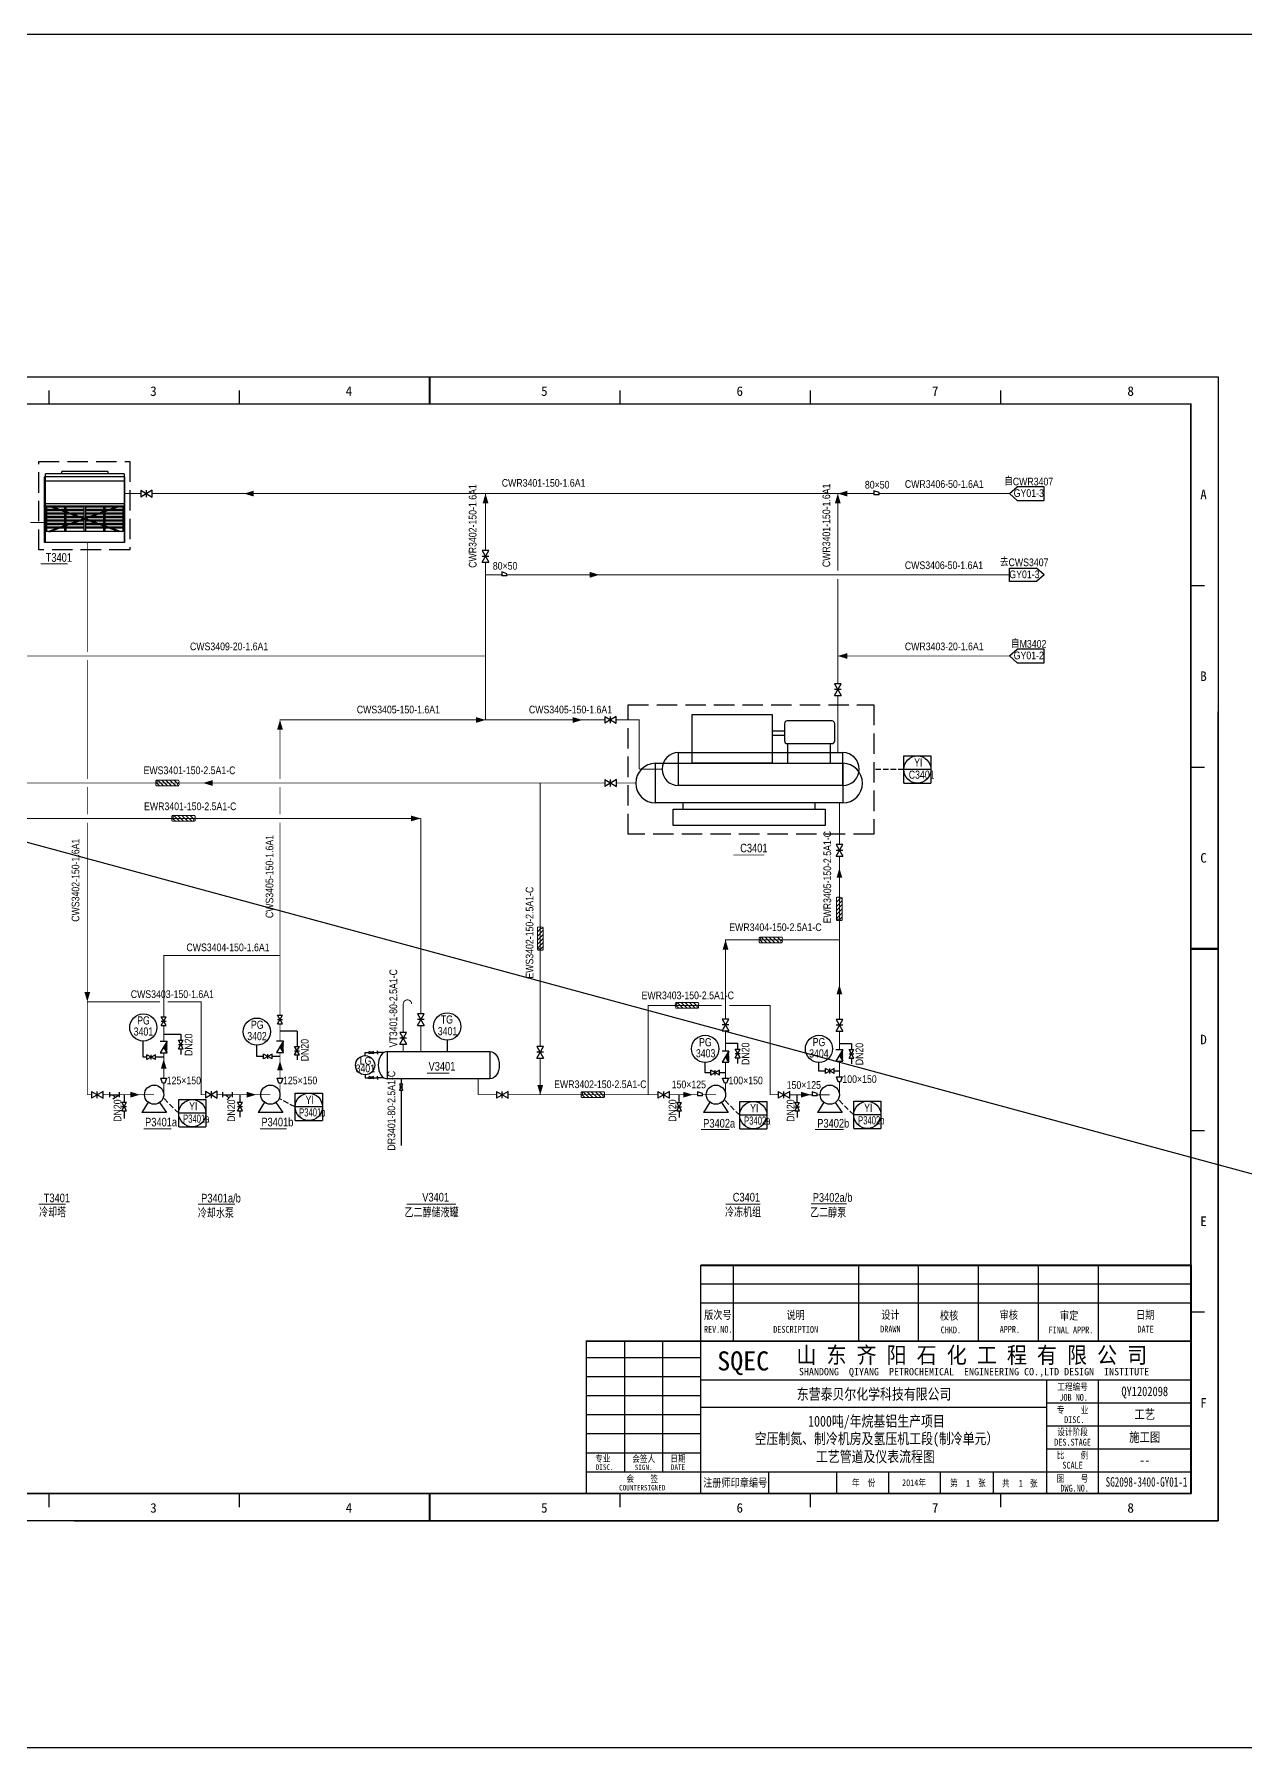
# Model space of a CAD drawing. Header units: millimetres. Extents: x 9671 to 25689, y -17516 to -2951.
# Drawn here: x 23819 to 24263, y -3580 to -2951 of the extents above; entities that cross this region are included whole.
import ezdxf
from ezdxf.enums import TextEntityAlignment as Align

# ---------------------------------------------------------------- set-up
doc = ezdxf.new("R2010")
doc.units = ezdxf.units.MM
doc.linetypes.add('DASH', pattern=[0.35, 0.25, -0.1])
for name, color, linetype in [('HL3001', 7, 'Continuous'), ('instrument', 3, 'Continuous'), ('PUB_TEXT', 7, 'Continuous'), ('sb', 2, 'Continuous'), ('信号线', 6, 'DASH'), ('图框', 4, 'Continuous')]:
    doc.layers.add(name, color=color, linetype=linetype)
for name, color, linetype, lineweight in [('主管线', 1, 'Continuous', 80), ('其他管件保温说明等', 7, 'Continuous', 15), ('放空气管', 7, 'o_LINE', 30), ('设备', 4, 'Continuous', 30)]:
    doc.layers.add(name, color=color, linetype=linetype, lineweight=lineweight)
doc.styles.add('QSDI', font='SimSun.ttf', dxfattribs={"width": 0.8})
doc.styles.add('SEI', font='vcadtxt1.shx', dxfattribs={"width": 0.8, "bigfont": 'vcadhz.shx'})
doc.styles.add('xue', font='vcadtxt1.shx', dxfattribs={"width": 0.85, "bigfont": 'vcadhz.shx'})
doc.styles.add('XUE 100', font='vcadtxt1.shx', dxfattribs={"width": 0.85, "bigfont": 'vcadhz.shx'})
doc.styles.add('标准绘图汉字', font='VCADTXT1', dxfattribs={"width": 0.8, "bigfont": 'VCADHZ'})
doc.linetypes.add('o_LINE', pattern='A,0.5,-0.2,["o",Standard,S=0.1,R=0,X=-0.1,Y=-0.05],-0.2', length=0.9)

# ---------------------------------------------------------------- blocks, each defined once
blk = doc.blocks.new('2#图框，横')
for p, q in [((7777.69, 420), (8371.69, 420)), ((8371.69, 420), (8371.69, 0)), ((7942.44, 415), (7942.44, 410)), ((8012.32, 415), (8012.32, 410)), ((8152.07, 415), (8152.07, 410)), ((8221.94, 415), (8221.94, 410)), ((8291.82, 415), (8291.82, 410)), ((8361.69, 343.33), (8366.69, 343.33)), ((8371.69, 0), (8371.69, 297)), ((8361.69, 276.67), (8366.69, 276.67)), ((8361.69, 143.33), (8366.69, 143.33)), ((8361.69, 76.67), (8366.69, 76.67)), ((7942.44, 10), (7942.44, 5)), ((8012.32, 10), (8012.32, 5)), ((8152.07, 10), (8152.07, 5)), ((8221.94, 10), (8221.94, 5)), ((8291.82, 10), (8291.82, 5)), ((8371.69, 0), (7777.69, 0)), ((7951.69, 0), (8371.69, 0))]:
    blk.add_line(p, q)
for points, const_width in [([(8082.19, 410), (8082.19, 420)], 0.8), ([(8082.19, 410), (8082.19, 420)], 0.5), ([(8361.69, 210), (8371.69, 210)], 0.8), ([(8361.69, 210), (8371.69, 210)], 0.5), ([(8082.19, 10), (8082.19, 0)], 0.8), ([(8082.19, 10), (8082.19, 0)], 0.5)]:
    blk.add_lwpolyline(points, dxfattribs=dict(const_width=const_width))
blk.add_lwpolyline([(7802.69, 10, 1, 1, 0), (7802.69, 410, 0.6, 0.6, 0), (8361.69, 410, 0.6, 0.6, 0), (8361.69, 10, 0.6, 0.6, 0)], format="xyseb", close=True)
at = {"style": 'QSDI'}
for s, p in [('3', (7979.61, 412.98)), ('4', (8051.36, 412.98)), ('5', (8123.11, 412.98)), ('6', (8194.86, 412.98)), ('7', (8266.61, 412.98)), ('8', (8338.36, 412.98)), ('A', (8365.11, 375.02)), ('B', (8365.11, 308.32)), ('C', (8365.11, 241.62)), ('D', (8365.11, 174.92)), ('E', (8365.11, 108.22)), ('F', (8365.11, 41.52)), ('3', (7979.61, 2.98)), ('4', (8051.36, 2.98)), ('5', (8123.11, 2.98)), ('6', (8194.86, 2.98)), ('7', (8266.61, 2.98)), ('8', (8338.36, 2.98))]:
    blk.add_text(s, height=3.5, dxfattribs=at).set_placement(p)
blk = doc.blocks.new('dasfhjl')
at = {"layer": '其他管件保温说明等', "linetype": 'Continuous'}
for p, q in [((28399.22, 26362.32), (28410.6, 26362.32)), ((28399.22, 26359.32), (28410.6, 26359.32)), ((28400.73, 26359.32), (28399.23, 26360.83)), ((28402.86, 26359.32), (28399.86, 26362.32)), ((28404.98, 26359.32), (28401.98, 26362.32)), ((28407.1, 26359.32), (28404.1, 26362.32)), ((28409.22, 26359.32), (28406.22, 26362.32)), ((28410.25, 26360.41), (28408.34, 26362.32))]:
    blk.add_line(p, q, dxfattribs=at)
for centre, radius, start, end in [((28399.73, 26361.57), 0.911, 124.59689, 235.40311), ((28399.72, 26360.07), 0.903, 123.88808, 236.11192), ((28398.68, 26361.57), 0.922, 305.60482, 54.39518), ((28411.05, 26360.07), 0.878, 121.27915, 238.72085), ((28410.17, 26361.57), 0.865, 299.88986, 60.11014), ((28410.15, 26360.07), 0.874, 300.89039, 59.10961)]:
    blk.add_arc(centre, radius, start, end, dxfattribs=at)
blk = doc.blocks.new('FL1')
at = {"color": 3}
blk.add_line((0, -0.3), (0, 0.3), dxfattribs=at)
blk = doc.blocks.new('CHV')
h = blk.add_hatch()
h.set_pattern_fill('ANSI31', color=3, scale=0.5, style=0)
h.set_pattern_definition([(45, (0, 0), (-0.044194, 0.044194), [])])
edge = h.paths.add_edge_path()
edge.add_line((0.5, 0.3), (-0.5, -0.3))
edge.add_line((-0.5, 0.3), (0, 0))
edge.add_line((-0.5, -0.3), (-0.5, 0.3))
at = {"color": 3}
for p, q in [((0.5, 0.3), (-0.5, -0.3)), ((-0.5, 0.3), (0, 0)), ((-0.5, -0.3), (-0.5, 0.3)), ((0.5, -0.3), (0.5, 0.3))]:
    blk.add_line(p, q, dxfattribs=at)
blk = doc.blocks.new('HL3001_CHV6_N')
at = {"layer": 'HL3001', "color": 1, "linetype": 'Continuous', "xscale": 6, "yscale": 6}
for p in [(-3, 0), (3, 0)]:
    blk.add_blockref('FL1', p, dxfattribs=at)
at = {"layer": 'HL3001', "color": 1, "linetype": 'Continuous', "xscale": 6, "yscale": 6, "zscale": 6}
blk.add_blockref('CHV', (0, 0), dxfattribs=at)
blk = doc.blocks.new('1#图签 分单元')
at = {"linetype": 'Continuous'}
blk.add_line((1975.77, -263.93), (2155.77, -263.93), dxfattribs=at)
for p, q in [((2155.77, -263.93), (2155.77, -347.93)), ((1987.77, -291.93), (1987.77, -264.26)), ((2033.77, -291.93), (2033.77, -264.26)), ((2055.77, -291.93), (2055.77, -264.26)), ((2077.77, -291.93), (2077.77, -264.26)), ((2099.77, -291.93), (2099.77, -264.26)), ((2121.77, -291.73), (2121.77, -264.26)), ((1975.77, -270.93), (2155.77, -270.93)), ((1975.77, -277.93), (2155.77, -277.93)), ((1947.77, -291.99), (1947.77, -339.93)), ((1961.77, -291.99), (1961.77, -339.93)), ((1933.77, -297.93), (1975.77, -297.93)), ((1933.77, -304.93), (1975.77, -304.93)), ((2121.81, -347.93), (2121.81, -306.23)), ((1933.77, -311.93), (1975.77, -311.93)), ((1933.77, -318.93), (1975.77, -318.93)), ((2102.77, -314.6), (2155.77, -314.6)), ((1933.77, -325.93), (1975.77, -325.93)), ((2102.77, -323.1), (2155.85, -323.1)), ((1933.77, -332.93), (1975.77, -332.93)), ((2102.77, -331.53), (2155.77, -331.53)), ((1933.77, -339.93), (2155.77, -339.93)), ((2000.77, -347.93), (2000.77, -339.93)), ((2025.77, -347.93), (2025.77, -339.93)), ((2044.77, -339.93), (2044.77, -347.93)), ((2063.77, -347.93), (2063.77, -339.93)), ((2083.27, -347.93), (2083.27, -339.93)), ((1933.77, -347.93), (2155.77, -347.93))]:
    blk.add_line(p, q)
at = {"linetype": 'Continuous', "const_width": 0.5}
for points in [[(2155.77, -264.26), (1975.77, -264.26), (1975.77, -291.99)], [(1975.77, -291.99), (1933.77, -291.99), (1933.77, -347.93)], [(2155.77, -291.99), (1975.77, -291.99), (1975.77, -347.93)], [(1975.77, -306.23), (2155.77, -306.23)], [(2102.77, -347.93), (2102.77, -306.03)], [(1975.77, -316.23), (2102.77, -316.23)]]:
    blk.add_lwpolyline(points, dxfattribs=at)
at = {"style": 'QSDI', "width": 0.8}
for s, height, p in [('版次号', 3, (1982.07, -283.85)), ('说明', 3, (2010.64, -283.93)), ('设计', 3, (2045.41, -283.81)), ('校核', 3, (2066.96, -284.11)), ('审核', 3, (2088.89, -283.87)), ('审定', 3, (2111.02, -284.11)), ('日期', 3, (2138.99, -283.84)), ('工程编号', 2.5, (2112.29, -310.01)), ('JOB NO.', 2.5, (2112.68, -313.87)), ('专    业', 2.5, (2112.29, -318.47)), ('DISC.', 2.5, (2112.95, -322.05)), ('设计阶段', 2.5, (2112.29, -326.58)), ('DES.STAGE', 2.5, (2112.29, -330.33)), ('比    例', 2.5, (2112.29, -335.09)), ('专业', 2.5, (1939.85, -336.31)), ('会签人', 2.5, (1954.84, -336.38)), ('日期', 2.5, (1967.44, -336.31)), ('SCALE', 2.5, (2112.29, -338.78)), ('会    签', 2.5, (1954.31, -343.71)), ('年  份', 2.5, (2035.59, -345.21)), ('第     张', 2.5, (2073.87, -345.3)), ('共     张', 2.5, (2092.88, -345.43)), ('图    号', 2.5, (2112.29, -343.66)), ('DWG.NO.', 2.5, (2113.05, -347.21))]:
    blk.add_text(s, height=height, dxfattribs=at).set_placement(p, align=Align.CENTER)
at = {"linetype": 'Continuous', "style": 'QSDI', "width": 0.8}
for s, height, p in [('REV.NO.', 2.5, (1982.22, -288.89)), ('DESCRIPTION', 2.5, (2010.64, -288.93)), ('DRAWN', 2.5, (2045.41, -288.81)), ('CHKD.', 2.5, (2067.61, -289.11)), ('APPR.', 2.5, (2089.27, -288.93)), ('FINAL APPR.', 2.5, (2111.7, -289.11)), ('DATE', 2.5, (2139.11, -288.84)), ('DISC.', 2, (1940.51, -339.24)), ('SIGN.', 2, (1954.84, -339.31)), ('DATE', 2, (1967.44, -339.24)), ('COUNTERSIGNED', 2, (1954.31, -346.81))]:
    blk.add_text(s, height=height, dxfattribs=at).set_placement(p, align=Align.CENTER)
at = {"style": 'QSDI'}
blk.add_text('SQEC', height=7, dxfattribs=at).set_placement((1991.38, -299.24), align=Align.MIDDLE_CENTER)
at = {"style": 'QSDI', "width": 0.9}
blk.add_text('山 东 齐 阳 石 化 工 程 有 限 公 司', height=6, dxfattribs=at).set_placement((2010.9, -300.09))
at = {"style": 'QSDI'}
blk.add_text('SHANDONG  QIYANG  PETROCHEMICAL  ENGINEERING CO.,LTD DESIGN  INSTITUTE', height=2.7, dxfattribs=at).set_placement((2011.83, -304.53))
at = {"style": 'QSDI', "width": 0.8}
blk.add_text('注册师印章编号', height=3, dxfattribs=at).set_placement((1988.45, -343.83), align=Align.MIDDLE)
for tag, height, p in [('建设单位名称', 4, (2039.43, -311.43)), ('1', 3.5, (2138.79, -310.42)), ('项目或装置名称', 4, (2040.3, -321.37)), ('2', 3.5, (2138.79, -318.85)), ('单元名称', 4, (2040.3, -327.75)), ('3', 3.5, (2138.79, -327.21)), ('XXX图', 4, (2039.89, -334.37)), ('4', 3.5, (2138.79, -335.63)), ('2011年', 2.5, (2054.08, -343.96)), ('1', 2.5, (2073.9, -344.2)), ('1', 2.5, (2093.27, -344.2)), ('6', 3.5, (2138.79, -343.93))]:
    blk.add_attdef(tag, text='', height=height, dxfattribs=at).set_placement(p, align=Align.MIDDLE_CENTER)

msp = doc.modelspace()

# ---------------------------------------------------------------- hatches: boundary and pattern name
at = {"layer": '设备', "lineweight": -3}
h = msp.add_hatch(color=256, dxfattribs=at)
h.paths.add_polyline_path([(23849.71, -3123.72), (23824.04, -3133.07), (23824.82, -3133.07), (23850.49, -3123.72)])
edge = h.paths.add_edge_path()
edge.add_line((23851.79, -3123.72), (23822.96, -3123.72))
for points in [[(23849.71, -3123.72), (23824.04, -3133.07), (23824.82, -3133.07), (23850.49, -3123.72)], [(23825.04, -3123.72), (23850.71, -3133.07), (23849.93, -3133.07), (23824.26, -3123.72)]]:
    msp.add_hatch(color=256, dxfattribs=at).paths.add_polyline_path(points)

# ---------------------------------------------------------------- linework, layer by layer
for points in [[(23895.84, -3119.15, 0, 2.12, 0), (23899.37, -3119.15, 2.12, 2.12, 0)], [(23984.49, -3119.15, 0, 2.12, 0), (23984.49, -3122.68, 2.12, 2.12, 0)], [(24113.81, -3119.15, 0, 2.12, 0), (24113.81, -3122.68, 2.12, 2.12, 0)], [(24113.81, -3119.15, 0, 2.12, 0), (24117.34, -3119.15, 2.12, 2.12, 0)], [(24026.29, -3148.96, 0, 2.12, 0), (24022.76, -3148.96, 2.12, 2.12, 0)], [(24113.81, -3178.76, 0, 2.12, 0), (24117.34, -3178.76, 2.12, 2.12, 0)], [(23909.04, -3202.25, 0, 2.12, 0), (23909.04, -3205.78, 2.12, 2.12, 0)], [(23984.49, -3202.25, 0, 2.12, 0), (23980.96, -3202.25, 2.12, 2.12, 0)], [(24020.02, -3202.25, 0, 2.12, 0), (24016.49, -3202.25, 2.12, 2.12, 0)], [(23880.77, -3225.39, 0, 2.12, 0), (23884.3, -3225.39, 2.12, 2.12, 0)], [(23960.7, -3238.4, 0, 2.12, 0), (23957.17, -3238.4, 2.12, 2.12, 0)], [(24114.4, -3256.64, 0, 2.12, 0), (24114.4, -3260.17, 2.12, 2.12, 0)], [(24072.6, -3283, 0, 2.12, 0), (24072.6, -3286.53, 2.12, 2.12, 0)], [(23838.31, -3305.68, 0, 2.12, 0), (23838.31, -3302.15, 2.12, 2.12, 0)], [(24114.4, -3299.48, 0, 2.12, 0), (24114.4, -3303.01, 2.12, 2.12, 0)], [(23866.35, -3326.77, 0, 2.12, 0), (23866.35, -3330.3, 2.12, 2.12, 0)], [(23909.04, -3327.39, 0, 2.12, 0), (23909.04, -3330.92, 2.12, 2.12, 0)], [(23857.67, -3339.82, 0, 2.12, 0), (23854.14, -3339.82, 2.12, 2.12, 0)], [(23900.32, -3339.82, 0, 2.12, 0), (23896.79, -3339.82, 2.12, 2.12, 0)], [(24004.58, -3339.82, 0, 2.12, 0), (24004.58, -3336.29, 2.12, 2.12, 0)], [(24060.66, -3339.82, 0, 2.12, 0), (24057.12, -3339.82, 2.12, 2.12, 0)], [(24103.85, -3339.82, 0, 2.12, 0), (24100.32, -3339.82, 2.12, 2.12, 0)]]:
    msp.add_lwpolyline(points, format="xyseb")
at = {"layer": 'instrument', "color": 4}
for p, q in [((24138.02, -3215.45), (24148.02, -3215.45)), ((24138.02, -3225.45), (24138.02, -3215.45)), ((24148.02, -3220.45), (24138.02, -3220.45)), ((24148.02, -3215.45), (24148.02, -3225.45)), ((24138.02, -3225.45), (24148.02, -3225.45)), ((23914.59, -3339.32), (23924.59, -3339.32)), ((23914.59, -3349.32), (23914.59, -3339.32)), ((23924.59, -3339.32), (23924.59, -3349.32)), ((23871.85, -3341.64), (23881.85, -3341.64)), ((23871.85, -3351.64), (23871.85, -3341.64)), ((23881.85, -3346.64), (23871.85, -3346.64)), ((23881.85, -3341.64), (23881.85, -3351.64)), ((23924.59, -3344.32), (23914.59, -3344.32)), ((24077.81, -3342.35), (24087.81, -3342.35)), ((24077.81, -3352.35), (24077.81, -3342.35)), ((24087.81, -3342.35), (24087.81, -3352.35)), ((24119.66, -3342.25), (24129.66, -3342.25)), ((24119.66, -3352.25), (24119.66, -3342.25)), ((24129.66, -3342.25), (24129.66, -3352.25)), ((23871.85, -3351.64), (23881.85, -3351.64)), ((23914.59, -3349.32), (23924.59, -3349.32)), ((24087.81, -3347.35), (24077.81, -3347.35)), ((24129.66, -3347.25), (24119.66, -3347.25))]:
    msp.add_line(p, q, dxfattribs=at)
for centre in [(24143.02, -3220.45), (23919.59, -3344.32), (23876.85, -3346.64), (24082.81, -3347.35), (24124.66, -3347.25)]:
    msp.add_circle(centre, 5, dxfattribs=at)
at = {"layer": 'sb', "color": 4}
for p, q in [((22720.71, -2950.5), (25043.94, -3579.58)), ((24077.81, -3352.35), (24087.81, -3352.35)), ((24119.66, -3352.25), (24129.66, -3352.25))]:
    msp.add_line(p, q, dxfattribs=at)
msp.add_lwpolyline([(22720.71, -2950.5), (25043.94, -2950.5), (25043.94, -3579.58), (22720.71, -3579.58)], close=True, dxfattribs=at)
at = {"layer": 'sb', "linetype": 'DASH', "ltscale": 30}
for points in [[(23820.52, -3107.36), (23853.86, -3107.36), (23853.86, -3139.82), (23820.52, -3139.82)], [(24036.85, -3196.69), (24127.03, -3196.69), (24127.03, -3244.21), (24036.85, -3244.21)]]:
    msp.add_lwpolyline(points, close=True, dxfattribs=at)
at = {"layer": '信号线', "color": 4, "ltscale": 8}
for p, q in [((24138.02, -3220.45), (24127.03, -3220.45)), ((23871.85, -3346.64), (23866.16, -3340.96)), ((23914.59, -3344.32), (23908.76, -3341.19)), ((24077.81, -3347.35), (24072.12, -3341.67)), ((24119.66, -3347.25), (24113.97, -3341.57))]:
    msp.add_line(p, q, dxfattribs=at)
at = {"layer": '图框', "color": 2}
for p, q in [((23857.9, -3117.92), (23857.9, -3120.39)), ((23862.13, -3117.92), (23857.9, -3120.39)), ((23857.9, -3117.92), (23862.13, -3120.39)), ((23860.02, -3120.39), (23860.02, -3117.92)), ((23862.13, -3120.39), (23862.13, -3117.92)), ((24127.09, -3118.09), (24127.09, -3119.55)), ((24128.95, -3118.76), (24127.09, -3118.09)), ((24128.95, -3119.55), (24128.95, -3118.76)), ((24176.82, -3119.15), (24179.64, -3116.68)), ((24176.82, -3119.15), (24179.64, -3121.62)), ((24189.53, -3116.68), (24179.64, -3116.68)), ((24189.53, -3121.62), (24189.53, -3116.68)), ((24179.64, -3121.62), (24189.53, -3121.62)), ((23985.73, -3140.09), (23983.26, -3140.09)), ((23983.26, -3140.09), (23985.73, -3144.33)), ((23983.26, -3144.33), (23985.73, -3140.09)), ((23985.73, -3142.21), (23983.26, -3142.21)), ((23983.26, -3144.33), (23985.73, -3144.33)), ((23990.5, -3147.9), (23990.5, -3149.35)), ((23992.35, -3148.56), (23990.5, -3147.9)), ((23992.35, -3149.35), (23992.35, -3148.56)), ((24176.81, -3151.43), (24176.81, -3146.48)), ((24176.81, -3146.48), (24186.7, -3146.48)), ((24186.7, -3151.43), (24176.81, -3151.43)), ((24189.52, -3148.96), (24186.7, -3146.48)), ((24189.52, -3148.96), (24186.7, -3151.43)), ((24176.82, -3178.76), (24179.64, -3176.29)), ((24189.53, -3176.29), (24179.64, -3176.29)), ((24189.53, -3181.23), (24189.53, -3176.29)), ((24176.82, -3178.76), (24179.64, -3181.23)), ((24179.64, -3181.23), (24189.53, -3181.23)), ((24115.04, -3188.97), (24112.57, -3188.97)), ((24112.57, -3188.97), (24115.04, -3193.21)), ((24112.57, -3193.21), (24115.04, -3188.97)), ((24115.04, -3191.09), (24112.57, -3191.09)), ((24112.57, -3193.21), (24115.04, -3193.21)), ((24028.25, -3201.01), (24028.25, -3203.48)), ((24032.49, -3201.01), (24028.25, -3203.48)), ((24028.25, -3201.01), (24032.49, -3203.48)), ((24030.37, -3203.48), (24030.37, -3201.01)), ((24032.49, -3203.48), (24032.49, -3201.01)), ((24028.29, -3224.15), (24028.29, -3226.63)), ((24032.53, -3224.15), (24028.29, -3226.63)), ((24028.29, -3224.15), (24032.53, -3226.63)), ((24030.41, -3226.63), (24030.41, -3224.15)), ((24032.53, -3226.63), (24032.53, -3224.15)), ((24115.63, -3248.02), (24113.16, -3248.02)), ((24113.16, -3248.02), (24115.63, -3252.26)), ((24113.16, -3252.26), (24115.63, -3248.02)), ((24115.63, -3250.14), (24113.16, -3250.14)), ((24113.16, -3252.26), (24115.63, -3252.26)), ((23961.93, -3310.14), (23959.46, -3310.14)), ((23959.46, -3310.14), (23961.93, -3314.38)), ((23959.46, -3314.38), (23961.93, -3310.14)), ((23961.93, -3312.26), (23959.46, -3312.26)), ((23959.46, -3314.38), (23961.93, -3314.38)), ((24073.84, -3312.1), (24071.37, -3312.1)), ((24071.37, -3312.1), (24073.84, -3316.34)), ((24071.37, -3316.34), (24073.84, -3312.1)), ((24073.84, -3314.22), (24071.37, -3314.22)), ((24115.63, -3312.23), (24113.16, -3312.23)), ((24113.16, -3312.23), (24115.63, -3316.46)), ((24113.16, -3316.46), (24115.63, -3312.23)), ((24115.63, -3314.35), (24113.16, -3314.35)), ((23955.54, -3317.02), (23953.07, -3317.02)), ((23953.07, -3317.02), (23955.54, -3321.25)), ((23953.07, -3321.25), (23955.54, -3317.02)), ((23955.54, -3319.13), (23953.07, -3319.13)), ((23953.07, -3321.25), (23955.54, -3321.25)), ((24071.37, -3316.34), (24073.84, -3316.34)), ((24113.16, -3316.46), (24115.63, -3316.46)), ((24005.81, -3322.14), (24003.34, -3322.14)), ((24003.34, -3322.14), (24005.81, -3326.38)), ((24003.34, -3326.38), (24005.81, -3322.14)), ((24005.81, -3324.26), (24003.34, -3324.26)), ((24003.34, -3326.38), (24005.81, -3326.38)), ((23865.29, -3333.78), (23867.41, -3333.78)), ((23865.95, -3335.63), (23865.29, -3333.78)), ((23867.41, -3333.78), (23866.75, -3335.63)), ((23907.98, -3333.78), (23910.1, -3333.78)), ((23908.65, -3335.63), (23907.98, -3333.78)), ((23910.1, -3333.78), (23909.44, -3335.63)), ((24071.54, -3333.78), (24073.66, -3333.78)), ((24072.21, -3335.63), (24071.54, -3333.78)), ((24073.66, -3333.78), (24073, -3335.63)), ((24113.34, -3333.31), (24115.46, -3333.31)), ((24114, -3335.16), (24113.34, -3333.31)), ((24115.46, -3333.31), (24114.8, -3335.16)), ((23839.86, -3338.59), (23839.86, -3341.06)), ((23844.1, -3338.59), (23839.86, -3341.06)), ((23839.86, -3338.59), (23844.1, -3341.06)), ((23841.98, -3341.06), (23841.98, -3338.59)), ((23844.1, -3341.06), (23844.1, -3338.59)), ((23866.75, -3335.63), (23865.95, -3335.63)), ((23881.74, -3338.58), (23881.74, -3341.06)), ((23885.97, -3338.58), (23881.74, -3341.06)), ((23881.74, -3338.58), (23885.97, -3341.06)), ((23883.85, -3341.06), (23883.85, -3338.58)), ((23885.97, -3341.06), (23885.97, -3338.58)), ((23909.44, -3335.63), (23908.65, -3335.63)), ((23954.15, -3335.94), (23952.86, -3335.94)), ((23952.86, -3335.94), (23954.15, -3338.14)), ((23952.86, -3338.14), (23954.15, -3335.94)), ((23954.15, -3337.04), (23952.86, -3337.04)), ((23952.86, -3338.14), (23954.15, -3338.14)), ((23988.53, -3338.59), (23988.53, -3341.06)), ((23992.77, -3338.59), (23988.53, -3341.06)), ((23988.53, -3338.59), (23992.77, -3341.06)), ((23990.65, -3341.06), (23990.65, -3338.59)), ((23992.77, -3341.06), (23992.77, -3338.59)), ((24047.78, -3338.59), (24047.78, -3341.06)), ((24052.01, -3338.59), (24047.78, -3341.06)), ((24047.78, -3338.59), (24052.01, -3341.06)), ((24049.9, -3341.06), (24049.9, -3338.59)), ((24052.01, -3341.06), (24052.01, -3338.59)), ((24062.26, -3338.76), (24062.26, -3340.22)), ((24064.12, -3339.43), (24062.26, -3338.76)), ((24064.12, -3340.22), (24064.12, -3339.43)), ((24073, -3335.63), (24072.21, -3335.63)), ((24091.92, -3338.59), (24091.92, -3341.06)), ((24096.16, -3338.59), (24091.92, -3341.06)), ((24091.92, -3338.59), (24096.16, -3341.06)), ((24094.04, -3341.06), (24094.04, -3338.59)), ((24096.16, -3341.06), (24096.16, -3338.59)), ((24104.36, -3338.77), (24104.36, -3340.22)), ((24106.21, -3339.43), (24104.36, -3338.77)), ((24106.21, -3340.22), (24106.21, -3339.43)), ((24114.8, -3335.16), (24114, -3335.16))]:
    msp.add_line(p, q, dxfattribs=at)
at = {"layer": '图框', "color": 7, "const_width": 0.353}
for points in [[(23821.18, -3144.92), (23831.03, -3144.92)], [(24075.41, -3251.82), (24086.8, -3251.82)], [(23963.06, -3331.95), (23971.2, -3331.95)], [(23858.94, -3352.34), (23869.1, -3352.34)], [(23901.66, -3352.41), (23911.51, -3352.41)], [(24063.57, -3352.64), (24074.05, -3352.64)], [(24105.44, -3352.64), (24115.93, -3352.64)], [(23820.46, -3380.04), (23830.31, -3380.04)], [(23878.97, -3380.04), (23892.47, -3380.04)], [(23955.51, -3380), (23973.65, -3380)], [(24072.68, -3380), (24085.32, -3380)], [(24103.93, -3379.88), (24117.04, -3379.88)]]:
    msp.add_lwpolyline(points, dxfattribs=at)
at = {"layer": '放空气管', "linetype": 'ByBlock', "ltscale": 200}
for p, q in [((24128.95, -3119.55), (24127.09, -3119.55)), ((23992.35, -3149.35), (23990.5, -3149.35)), ((23865.47, -3311.28), (23867.23, -3311.28)), ((23865.47, -3314.45), (23867.23, -3311.28)), ((23867.23, -3314.45), (23865.47, -3311.28)), ((23865.47, -3312.87), (23867.23, -3312.87)), ((23865.47, -3314.45), (23867.23, -3314.45)), ((23908.16, -3310.65), (23909.93, -3310.65)), ((23908.16, -3313.82), (23909.93, -3310.65)), ((23909.93, -3313.82), (23908.16, -3310.65)), ((23908.16, -3312.24), (23909.93, -3312.24)), ((23908.16, -3313.82), (23909.93, -3313.82)), ((23858.86, -3326.02), (23858.86, -3320.13)), ((23866.35, -3317.65), (23872.6, -3317.65)), ((23871.72, -3319.78), (23873.48, -3319.78)), ((23871.72, -3322.96), (23873.48, -3319.78)), ((23873.48, -3322.96), (23871.72, -3319.78)), ((23871.72, -3321.37), (23873.48, -3321.37)), ((23872.6, -3317.65), (23872.6, -3319.78)), ((23915.29, -3316.44), (23909.04, -3316.44)), ((23915.29, -3316.44), (23915.29, -3322.07)), ((23970.42, -3319.78), (23970.42, -3323.97)), ((24072.6, -3320.95), (24077.05, -3320.95)), ((24077.05, -3320.95), (24077.05, -3323.08)), ((24114.4, -3321.08), (24118.84, -3321.08)), ((24118.84, -3321.08), (24118.84, -3323.2)), ((23860.12, -3326.02), (23858.86, -3326.02)), ((23860.12, -3326.9), (23860.12, -3325.13)), ((23863.3, -3326.9), (23860.12, -3325.13)), ((23863.3, -3325.13), (23860.12, -3326.9)), ((23861.71, -3326.9), (23861.71, -3325.13)), ((23863.3, -3326.9), (23863.3, -3325.13)), ((23866.35, -3326.02), (23863.3, -3326.02)), ((23871.72, -3322.96), (23873.48, -3322.96)), ((23872.6, -3322.96), (23872.6, -3325.08)), ((23900.53, -3325.8), (23900.53, -3321.68)), ((23902.99, -3325.8), (23900.53, -3325.8)), ((23902.99, -3326.69), (23902.99, -3324.92)), ((23906.17, -3326.69), (23902.99, -3324.92)), ((23906.17, -3324.92), (23902.99, -3326.69)), ((23904.58, -3326.69), (23904.58, -3324.92)), ((23906.17, -3326.69), (23906.17, -3324.92)), ((23909.04, -3325.8), (23906.17, -3325.8)), ((23914.41, -3322.07), (23916.18, -3322.07)), ((23914.41, -3325.25), (23916.18, -3322.07)), ((23916.18, -3325.25), (23914.41, -3322.07)), ((23914.41, -3323.66), (23916.18, -3323.66)), ((23914.41, -3325.25), (23916.18, -3325.25)), ((23915.29, -3325.25), (23915.29, -3327.03)), ((23940.29, -3325.47), (23940.29, -3324.39)), ((23940.29, -3324.39), (23941.74, -3324.39)), ((23941.74, -3324.83), (23941.74, -3323.95)), ((23943.33, -3324.83), (23941.74, -3323.95)), ((23943.33, -3323.95), (23941.74, -3324.83)), ((23942.54, -3324.83), (23942.54, -3323.95)), ((23943.33, -3324.83), (23943.33, -3323.95)), ((23943.33, -3324.39), (23944.85, -3324.39)), ((24076.16, -3323.08), (24077.93, -3323.08)), ((24076.16, -3326.26), (24077.93, -3323.08)), ((24077.93, -3326.26), (24076.16, -3323.08)), ((24076.16, -3324.67), (24077.93, -3324.67)), ((24076.16, -3326.26), (24077.93, -3326.26)), ((24077.05, -3326.26), (24077.05, -3328.38)), ((24117.96, -3323.2), (24119.73, -3323.2)), ((24117.96, -3326.38), (24119.73, -3323.2)), ((24119.73, -3326.38), (24117.96, -3323.2)), ((24117.96, -3324.79), (24119.73, -3324.79)), ((24117.96, -3326.38), (24119.73, -3326.38)), ((24118.84, -3326.38), (24118.84, -3328.5)), ((23940.29, -3332.54), (23940.29, -3333.62)), ((23940.29, -3333.62), (23941.74, -3333.62)), ((23941.74, -3334.06), (23941.74, -3333.18)), ((23943.33, -3334.06), (23941.74, -3333.18)), ((23943.33, -3333.18), (23941.74, -3334.06)), ((23942.54, -3334.06), (23942.54, -3333.18)), ((23943.33, -3334.06), (23943.33, -3333.18)), ((23943.33, -3333.62), (23944.85, -3333.62)), ((24065.12, -3331.74), (24065.12, -3328.01)), ((24067.19, -3331.74), (24065.12, -3331.74)), ((24067.19, -3332.62), (24067.19, -3330.85)), ((24070.37, -3332.62), (24067.19, -3330.85)), ((24070.37, -3330.85), (24067.19, -3332.62)), ((24068.78, -3332.62), (24068.78, -3330.85)), ((24070.37, -3332.62), (24070.37, -3330.85)), ((24072.6, -3331.74), (24070.37, -3331.74)), ((24106.91, -3331.13), (24106.91, -3328.01)), ((24109.31, -3331.13), (24106.91, -3331.13)), ((24109.31, -3332.02), (24109.31, -3330.25)), ((24112.48, -3332.02), (24109.31, -3330.25)), ((24112.48, -3330.25), (24109.31, -3332.02)), ((24110.9, -3332.02), (24110.9, -3330.25)), ((24112.48, -3332.02), (24112.48, -3330.25)), ((24114.4, -3331.13), (24112.48, -3331.13)), ((23846.46, -3338.93), (23846.46, -3340.7)), ((23846.46, -3339.82), (23850, -3339.82)), ((23848.63, -3340.87), (23847.49, -3339.82)), ((23849.62, -3340.23), (23847.64, -3341.52)), ((23850, -3338.93), (23850, -3340.7)), ((23851.83, -3339.82), (23851.83, -3342.62)), ((23887.96, -3338.93), (23887.96, -3340.7)), ((23887.96, -3339.82), (23891.49, -3339.82)), ((23890.29, -3341.02), (23888.99, -3339.82)), ((23891.49, -3338.93), (23891.49, -3340.7)), ((23894.34, -3339.82), (23894.34, -3342.62)), ((24055.56, -3342.63), (24055.56, -3339.82)), ((24064.12, -3340.22), (24062.26, -3340.22)), ((24098.93, -3342.63), (24098.93, -3339.82)), ((24106.21, -3340.22), (24104.36, -3340.22)), ((23850.95, -3342.62), (23852.71, -3342.62)), ((23850.95, -3345.8), (23852.71, -3342.62)), ((23852.71, -3345.8), (23850.95, -3342.62)), ((23850.95, -3344.21), (23852.71, -3344.21)), ((23850.95, -3345.8), (23852.71, -3345.8)), ((23851.83, -3345.8), (23851.83, -3348.59)), ((23890.89, -3340.38), (23889.7, -3341.67)), ((23893.46, -3342.62), (23895.23, -3342.62)), ((23893.46, -3345.8), (23895.23, -3342.62)), ((23895.23, -3345.8), (23893.46, -3342.62)), ((23893.46, -3344.21), (23895.23, -3344.21)), ((23893.46, -3345.8), (23895.23, -3345.8)), ((23894.34, -3345.8), (23894.34, -3348.09)), ((24054.68, -3342.63), (24056.45, -3342.63)), ((24054.68, -3345.81), (24056.45, -3342.63)), ((24056.45, -3345.81), (24054.68, -3342.63)), ((24054.68, -3344.22), (24056.45, -3344.22)), ((24054.68, -3345.81), (24056.45, -3345.81)), ((24055.56, -3345.81), (24055.56, -3348.19)), ((24098.04, -3342.63), (24099.81, -3342.63)), ((24098.04, -3345.81), (24099.81, -3342.63)), ((24099.81, -3345.81), (24098.04, -3342.63)), ((24098.04, -3344.22), (24099.81, -3344.22)), ((24098.04, -3345.81), (24099.81, -3345.81)), ((24098.93, -3345.81), (24098.93, -3348.19))]:
    msp.add_line(p, q, dxfattribs=at)
at = {"layer": '放空气管', "color": 3, "linetype": 'ByBlock', "ltscale": 200}
msp.add_line((24114.4, -3232.72), (24114.4, -3232.72), dxfattribs=at)
at = {"layer": '放空气管', "color": 1, "linetype": 'ByBlock', "ltscale": 200}
for p, q in [((23953.51, -3334.04), (23953.51, -3335.94)), ((23953.51, -3338.14), (23953.51, -3358.52))]:
    msp.add_line(p, q, dxfattribs=at)
at = {"layer": '放空气管', "color": 1, "linetype": 'ByBlock', "ltscale": 200, "const_width": 0.353}
for points in [[(23857.9, -3119.15), (23852.01, -3119.15)], [(24113.81, -3119.15), (24113.81, -3119.15), (23862.13, -3119.15)], [(23984.49, -3140.09), (23984.49, -3119.15)], [(24113.81, -3119.15), (24113.81, -3147.45)], [(24113.81, -3119.15), (24127.09, -3119.15)], [(24128.95, -3119.15), (24176.82, -3119.15)], [(23817.38, -3129.78), (23822.53, -3129.78)], [(23838.31, -3137.07), (23838.31, -3177.26)], [(23984.49, -3202.25), (23984.49, -3144.33)], [(23984.49, -3148.96), (23990.5, -3148.96)], [(23992.35, -3148.96), (24176.81, -3148.96)], [(24113.81, -3150.45), (24113.81, -3188.97)], [(23984.49, -3178.76), (23780.57, -3178.76)], [(23838.31, -3180.26), (23838.31, -3223.89)], [(24176.82, -3178.76), (24113.81, -3178.76)], [(24113.81, -3193.21), (24113.81, -3214.23)], [(23909.04, -3223.89), (23909.04, -3202.25), (23984.49, -3202.25), (23984.49, -3202.25)], [(23984.49, -3202.25), (24028.25, -3202.25)], [(24040.9, -3220.28), (24040.9, -3202.25), (24032.49, -3202.25)], [(24040.9, -3220.28), (24049.3, -3220.28)], [(24028.29, -3225.39), (23780.57, -3225.39), (23780.57, -3225.39)], [(23838.31, -3226.89), (23838.31, -3236.9)], [(23909.04, -3236.9), (23909.04, -3226.89)], [(24004.58, -3304.47), (24004.58, -3225.39), (24004.58, -3225.39)], [(24032.53, -3225.39), (24039.63, -3225.39)], [(24114.4, -3248.02), (24114.4, -3232.72)], [(23951.29, -3238.4), (23780.57, -3238.4), (23780.57, -3238.4)], [(23951.29, -3238.4), (23960.7, -3238.4)], [(23960.7, -3238.4), (23960.7, -3310.14)], [(23838.31, -3239.9), (23838.31, -3253.4)], [(23909.04, -3310.65), (23909.04, -3239.9)], [(24114.4, -3252.26), (24114.4, -3312.23)], [(23838.31, -3253.4), (23838.31, -3339.82), (23838.31, -3339.82)], [(24072.6, -3312.1), (24072.6, -3283), (24114.4, -3283)], [(23866.35, -3311.28), (23866.35, -3288.77), (23909.04, -3288.77)], [(23838.31, -3305.68), (23864.96, -3305.68)], [(23867.76, -3305.68), (23880.15, -3305.68), (23880.15, -3339.82), (23881.74, -3339.82)], [(24004.58, -3304.47), (24004.58, -3322.14)], [(24044.2, -3323.4), (24044.2, -3307.03), (24071.19, -3307.03)], [(24074.02, -3307.03), (24089, -3307.03), (24089, -3339.82), (24091.92, -3339.82)], [(23866.35, -3314.45), (23866.35, -3320.21)], [(23909.04, -3320.05), (23909.04, -3313.82)], [(23960.7, -3314.38), (23960.7, -3323.97)], [(23954.3, -3323.97), (23954.3, -3321.25)], [(24072.6, -3316.34), (24072.6, -3323.7)], [(24114.4, -3316.46), (24114.4, -3323.23)], [(23866.35, -3324.45), (23866.35, -3333.78)], [(23909.04, -3333.78), (23909.04, -3324.28)], [(24004.58, -3326.38), (24004.58, -3339.82)], [(24044.2, -3339.82), (24044.2, -3323.4)], [(24072.6, -3333.78), (24072.6, -3327.94)], [(24114.4, -3327.47), (24114.4, -3333.31)], [(23953.51, -3334.04), (23953.51, -3335.94)], [(23981.81, -3339.82), (23981.81, -3334.04)], [(23838.31, -3339.82), (23839.86, -3339.82)], [(23850, -3339.82), (23862.82, -3339.82)], [(23866.35, -3335.63), (23866.35, -3339.82)], [(23885.97, -3339.82), (23887.96, -3339.82)], [(23891.49, -3339.82), (23905.51, -3339.82)], [(23909.04, -3339.82), (23909.04, -3335.63)], [(23953.51, -3338.14), (23953.51, -3358.52)], [(23981.81, -3339.82), (23988.53, -3339.82)], [(23992.77, -3339.82), (24047.78, -3339.82)], [(24052.01, -3339.82), (24062.26, -3339.82)], [(24064.12, -3339.82), (24069.07, -3339.82)], [(24072.6, -3339.82), (24072.6, -3335.63)], [(24096.16, -3339.83), (24104.36, -3339.83)], [(24106.21, -3339.83), (24110.87, -3339.83)], [(24114.4, -3335.16), (24114.4, -3339.83)]]:
    msp.add_lwpolyline(points, dxfattribs=at)
for points in [[(23954.3, -3306.55, -1), (23957.38, -3306.55, -1)], [(23954.3, -3317.02), (23954.3, -3306.55, -1), (23954.3, -3306.55)]]:
    msp.add_lwpolyline(points, format="xyb", dxfattribs=at)
at = {"layer": '放空气管', "linetype": 'ByBlock', "ltscale": 200, "const_width": 0.353}
for points in [[(24072.6, -3323.7), (24072.6, -3316.34)], [(24114.4, -3316.46), (24114.4, -3323.23)], [(24114.4, -3323.23), (24114.4, -3316.46)], [(23844.1, -3339.82), (23846.46, -3339.82)], [(23850, -3339.82), (23862.82, -3339.82)], [(24106.21, -3339.83), (24110.87, -3339.83)]]:
    msp.add_lwpolyline(points, dxfattribs=at)
at = {"layer": '放空气管', "color": 4, "linetype": 'ByBlock', "ltscale": 200}
for centre, radius in [((23858.86, -3315.13), 5), ((23900.53, -3316.68), 5), ((23970.42, -3314.78), 5), ((24065.12, -3323.01), 5), ((24106.91, -3323.01), 5), ((23940.29, -3329), 3.53)]:
    msp.add_circle(centre, radius, dxfattribs=at)
at = {"layer": '设备'}
for p, q in [((23852.01, -3112.94), (23822.53, -3112.94)), ((23822.53, -3137.07), (23822.53, -3112.94)), ((23852.01, -3112.94), (23852.01, -3137.07)), ((23852.01, -3137.07), (23822.53, -3137.07)), ((24089.76, -3206.22), (24094.23, -3206.22)), ((24089.76, -3207.82), (24094.23, -3207.82)), ((24094.23, -3203.62), (24094.23, -3209.91)), ((24111.69, -3202.61), (24095.24, -3202.61)), ((24112.7, -3209.91), (24112.7, -3203.62)), ((24055.35, -3226.32), (24055.35, -3214.23)), ((24095.24, -3210.91), (24111.69, -3210.91)), ((24095.46, -3218.16), (24095.46, -3210.91)), ((24110.99, -3210.91), (24110.99, -3218.16)), ((24115.61, -3226.32), (24115.61, -3214.23)), ((24057.01, -3234.94), (24057.01, -3232.72)), ((24105.51, -3234.94), (24105.51, -3232.72)), ((23944.85, -3324.39), (23944.85, -3323.78)), ((23947.15, -3324.39), (23944.85, -3324.39)), ((23944.85, -3324.39), (23944.85, -3325)), ((23944.85, -3333.62), (23944.85, -3333.01)), ((23947.15, -3333.62), (23944.85, -3333.62)), ((23944.85, -3333.62), (23944.85, -3334.23)), ((23860.64, -3342.59), (23858.3, -3346.38)), ((23867.34, -3346.38), (23858.3, -3346.38)), ((23864.82, -3342.72), (23867.34, -3346.38)), ((23903.33, -3342.59), (23900.99, -3346.38)), ((23910.03, -3346.38), (23900.99, -3346.38)), ((23907.52, -3342.72), (23910.03, -3346.38)), ((24066.89, -3342.6), (24064.55, -3346.39)), ((24073.59, -3346.39), (24064.55, -3346.39)), ((24071.07, -3342.73), (24073.59, -3346.39)), ((24108.69, -3342.6), (24106.35, -3346.39)), ((24115.39, -3346.39), (24106.35, -3346.39)), ((24112.87, -3342.73), (24115.39, -3346.39))]:
    msp.add_line(p, q, dxfattribs=at)
at = {"layer": '设备', "lineweight": -3}
for p, q in [((23851.79, -3111.87), (23822.96, -3111.87)), ((23822.96, -3137.07), (23822.96, -3111.87)), ((23845.79, -3111.03), (23828.97, -3111.03)), ((23828.97, -3111.87), (23828.97, -3111.03)), ((23845.79, -3111.03), (23845.79, -3111.87)), ((23851.79, -3111.87), (23851.79, -3137.07)), ((23851.79, -3114.61), (23822.96, -3114.61)), ((23851.79, -3122.87), (23822.96, -3122.87)), ((23851.79, -3123.72), (23822.96, -3123.72)), ((23823.39, -3133.07), (23823.39, -3123.72)), ((23825.44, -3124.15), (23823.39, -3124.15)), ((23827.78, -3125), (23823.39, -3125)), ((23828.96, -3125.43), (23823.39, -3125.43)), ((23830.06, -3126.29), (23823.39, -3126.29)), ((23849.71, -3123.72), (23824.04, -3133.07)), ((23824.26, -3123.72), (23849.93, -3133.07)), ((23825.04, -3123.72), (23824.26, -3123.72)), ((23850.49, -3123.72), (23824.82, -3133.07)), ((23825.04, -3123.72), (23850.71, -3133.07)), ((23830.06, -3124.15), (23826.22, -3124.15)), ((23830.06, -3125), (23828.56, -3125)), ((23830.06, -3125.43), (23829.74, -3125.43)), ((23830.06, -3125.55), (23830.06, -3123.72)), ((23830.06, -3130.88), (23830.06, -3125.83)), ((23830.49, -3125.71), (23830.49, -3123.72)), ((23837.16, -3124.15), (23830.49, -3124.15)), ((23837.16, -3125), (23830.49, -3125)), ((23837.16, -3125.43), (23830.49, -3125.43)), ((23830.49, -3130.72), (23830.49, -3125.99)), ((23831.3, -3126.29), (23830.49, -3126.29)), ((23837.16, -3126.29), (23832.08, -3126.29)), ((23837.16, -3128.13), (23837.16, -3123.72)), ((23837.59, -3123.72), (23837.59, -3128.13)), ((23844.26, -3124.15), (23837.59, -3124.15)), ((23844.26, -3125), (23837.59, -3125)), ((23844.26, -3125.43), (23837.59, -3125.43)), ((23842.67, -3126.29), (23837.59, -3126.29)), ((23844.26, -3126.29), (23843.45, -3126.29)), ((23844.26, -3123.72), (23844.26, -3125.71)), ((23844.26, -3125.99), (23844.26, -3130.72)), ((23844.69, -3123.72), (23844.69, -3125.55)), ((23848.54, -3124.15), (23844.69, -3124.15)), ((23846.19, -3125), (23844.69, -3125)), ((23845.02, -3125.43), (23844.69, -3125.43)), ((23844.69, -3125.83), (23844.69, -3130.88)), ((23851.37, -3126.29), (23844.69, -3126.29)), ((23851.37, -3125.43), (23845.8, -3125.43)), ((23851.37, -3125), (23846.97, -3125)), ((23851.37, -3124.15), (23849.32, -3124.15)), ((23849.71, -3123.72), (23850.49, -3123.72)), ((23851.37, -3123.72), (23851.37, -3133.07)), ((23830.06, -3126.71), (23823.39, -3126.71)), ((23830.06, -3127.57), (23823.39, -3127.57)), ((23830.06, -3127.99), (23823.39, -3127.99)), ((23830.06, -3128.85), (23823.39, -3128.85)), ((23830.06, -3129.28), (23823.39, -3129.28)), ((23830.06, -3130.13), (23823.39, -3130.13)), ((23830.06, -3130.56), (23823.39, -3130.56)), ((23828.59, -3131.41), (23823.39, -3131.41)), ((23827.41, -3131.84), (23823.39, -3131.84)), ((23830.06, -3131.84), (23828.19, -3131.84)), ((23830.06, -3131.41), (23829.37, -3131.41)), ((23830.06, -3133.07), (23830.06, -3131.16)), ((23832.48, -3126.71), (23830.49, -3126.71)), ((23834.82, -3127.57), (23830.49, -3127.57)), ((23836, -3127.99), (23830.49, -3127.99)), ((23835.63, -3128.85), (23830.49, -3128.85)), ((23834.45, -3129.28), (23830.49, -3129.28)), ((23832.11, -3130.13), (23830.49, -3130.13)), ((23830.93, -3130.56), (23830.49, -3130.56)), ((23830.49, -3133.07), (23830.49, -3131)), ((23837.16, -3131.41), (23830.49, -3131.41)), ((23837.16, -3131.84), (23830.49, -3131.84)), ((23837.16, -3130.56), (23831.71, -3130.56)), ((23837.16, -3130.13), (23832.89, -3130.13)), ((23837.16, -3126.71), (23833.26, -3126.71)), ((23837.16, -3129.28), (23835.24, -3129.28)), ((23837.16, -3127.57), (23835.6, -3127.57)), ((23837.16, -3128.85), (23836.41, -3128.85)), ((23837.16, -3127.99), (23836.78, -3127.99)), ((23837.16, -3133.07), (23837.16, -3128.57)), ((23841.5, -3126.71), (23837.59, -3126.71)), ((23839.15, -3127.57), (23837.59, -3127.57)), ((23837.98, -3127.99), (23837.59, -3127.99)), ((23837.59, -3128.57), (23837.59, -3133.07)), ((23838.34, -3128.85), (23837.59, -3128.85)), ((23839.52, -3129.28), (23837.59, -3129.28)), ((23841.86, -3130.13), (23837.59, -3130.13)), ((23843.04, -3130.56), (23837.59, -3130.56)), ((23844.26, -3131.41), (23837.59, -3131.41)), ((23844.26, -3131.84), (23837.59, -3131.84)), ((23844.26, -3127.99), (23838.76, -3127.99)), ((23844.26, -3128.85), (23839.12, -3128.85)), ((23844.26, -3127.57), (23839.93, -3127.57)), ((23844.26, -3129.28), (23840.3, -3129.28)), ((23844.26, -3126.71), (23842.28, -3126.71)), ((23844.26, -3130.13), (23842.64, -3130.13)), ((23844.26, -3130.56), (23843.82, -3130.56)), ((23844.26, -3131), (23844.26, -3133.07)), ((23851.37, -3126.71), (23844.69, -3126.71)), ((23851.37, -3127.57), (23844.69, -3127.57)), ((23851.37, -3127.99), (23844.69, -3127.99)), ((23851.37, -3128.85), (23844.69, -3128.85)), ((23851.37, -3129.28), (23844.69, -3129.28)), ((23851.37, -3130.13), (23844.69, -3130.13)), ((23851.37, -3130.56), (23844.69, -3130.56)), ((23844.69, -3131.16), (23844.69, -3133.07)), ((23845.38, -3131.41), (23844.69, -3131.41)), ((23846.56, -3131.84), (23844.69, -3131.84)), ((23851.37, -3131.41), (23846.16, -3131.41)), ((23851.37, -3131.84), (23847.34, -3131.84)), ((23852.01, -3133.07), (23822.53, -3133.07)), ((23824.04, -3133.07), (23824.82, -3133.07)), ((23850.71, -3133.07), (23849.93, -3133.07))]:
    msp.add_line(p, q, dxfattribs=at)
at = {"layer": '设备', "lineweight": -3, "ltscale": 50}
msp.add_line((23852.01, -3137.07), (23822.53, -3137.07), dxfattribs=at)
at = {"layer": '设备'}
for points in [[(24060.4, -3200.2), (24089.76, -3200.2), (24089.76, -3218.16), (24060.4, -3218.16)], [(24046.91, -3218.16), (24115.61, -3218.16), (24115.61, -3232.72), (24046.91, -3232.72)], [(24053.35, -3234.94), (24109.18, -3234.94), (24109.18, -3240.99), (24053.35, -3240.99)], [(23948.53, -3323.97), (23986.1, -3323.97), (23986.1, -3334.04), (23948.53, -3334.04)]]:
    msp.add_lwpolyline(points, close=True, dxfattribs=at)
for points in [[(24055.35, -3214.23), (24115.61, -3214.23)], [(24115.61, -3226.32), (24055.35, -3226.32)]]:
    msp.add_lwpolyline(points, dxfattribs=at)
for centre in [(23862.82, -3339.82), (23905.51, -3339.82), (24069.07, -3339.82), (24110.87, -3339.83)]:
    msp.add_circle(centre, 3.53, dxfattribs=at)
for centre, radius, start, end in [((24095.24, -3203.62), 1, 90, 180), ((24111.69, -3203.62), 1, 0, 90), ((24055.35, -3220.28), 6.05, 90, 270), ((24095.24, -3209.91), 1, 180, 270), ((24111.69, -3209.91), 1, 270, 0), ((24115.61, -3220.28), 6.05, 270, 90), ((24046.91, -3225.44), 7.28, 90, 270), ((24115.61, -3225.44), 7.28, 270, 90)]:
    msp.add_arc(centre, radius, start, end, dxfattribs=at)
msp.add_ellipse((23948.53, -3329), major_axis=(0, -5.03), ratio=0.686272, start_param=3.141593, end_param=6.283185, dxfattribs=at)
at = {"layer": '设备', "extrusion": (0, 0, -1)}
msp.add_ellipse((23986.1, -3329), major_axis=(0, -5.03), ratio=0.686272, start_param=3.141593, end_param=6.283185, dxfattribs=at)

# ---------------------------------------------------------------- block references
msp.add_blockref('2#图框，横', (15881.78, -3496.25))
at = {"color": 1}
ref = msp.add_blockref('1#图签 分单元', (22087.71, -3138.32), dxfattribs=at)
ref.add_attrib('建设单位名称', '东营泰贝尔化学科技有限公司', dxfattribs={"height": 4, "style": 'QSDI', "width": 0.8}).set_placement((24127.14, -3449.75), align=Align.MIDDLE_CENTER)
ref.add_attrib('1', 'QY1202098', dxfattribs={"height": 3.5, "style": 'QSDI', "width": 0.8}).set_placement((24226.5, -3448.74), align=Align.MIDDLE_CENTER)
ref.add_attrib('2', '工艺', dxfattribs={"height": 3.5, "style": 'QSDI', "width": 0.8}).set_placement((24226.5, -3457.17), align=Align.MIDDLE_CENTER)
ref.add_attrib('4', '--', dxfattribs={"height": 3.5, "style": 'QSDI', "width": 0.8}).set_placement((24226.5, -3473.95), align=Align.MIDDLE_CENTER)
ref.add_attrib('3', '施工图', dxfattribs={"height": 3.5, "style": 'QSDI', "width": 0.8}).set_placement((24226.5, -3465.53), align=Align.MIDDLE_CENTER)
ref.add_attrib('6', 'SG2098-3400-GY01-1', dxfattribs={"height": 3.5, "style": 'QSDI', "width": 0.7}).set_placement((24227.15, -3481.99), align=Align.MIDDLE_CENTER)
ref.add_attrib('1', '1', dxfattribs={"height": 2.5, "style": 'QSDI', "width": 0.8}).set_placement((24161.62, -3482.52), align=Align.MIDDLE_CENTER)
ref.add_attrib('1', '1', dxfattribs={"height": 2.5, "style": 'QSDI', "width": 0.8}).set_placement((24180.98, -3482.52), align=Align.MIDDLE_CENTER)
ref.add_attrib('2011年', '2014年', dxfattribs={"height": 2.5, "style": 'QSDI', "width": 0.8}).set_placement((24141.79, -3482.28), align=Align.MIDDLE_CENTER)
ref.add_attrib('项目或装置名称', '1000吨/年烷基铝生产项目', dxfattribs={"height": 4, "style": 'QSDI', "width": 0.8}).set_placement((24128.01, -3459.69), align=Align.MIDDLE_CENTER)
ref.add_attrib('XXX图', '工艺管道及仪表流程图', dxfattribs={"height": 4, "style": 'QSDI', "width": 0.8}).set_placement((24127.6, -3472.69), align=Align.MIDDLE_CENTER)
ref.add_attrib('单元名称', '空压制氮、制冷机房及氢压机工段(制冷单元）', dxfattribs={"height": 4, "style": 'QSDI', "width": 0.8}).set_placement((24128.01, -3466.07), align=Align.MIDDLE_CENTER)
at = {"layer": '主管线', "xscale": 0.7063020213972777, "yscale": 0.7063020213972777, "zscale": 0.7063020214030915}
for p in [(3805.27, -21844.09), (3811.16, -21857.1), (4026.75, -21901.7), (3995.97, -21925.73), (3961.44, -21958.52)]:
    msp.add_blockref('dasfhjl', p, dxfattribs=at)
at = {"layer": '主管线', "xscale": 0.7063020213972777, "yscale": 0.7063020213972777, "zscale": 0.7063020214030915, "rotation": 90}
for p in [(42733.09, -23334.05), (42623.28, -23344.95)]:
    msp.add_blockref('dasfhjl', p, dxfattribs=at)
at = {"layer": '图框', "color": 2, "xscale": -0.7063020213972777, "yscale": 0.7063020213972777, "zscale": 0.7063020214030915, "rotation": 270}
for p in [(23866.35, -3322.33), (23909.04, -3322.17), (24072.6, -3325.82), (24114.4, -3325.35)]:
    msp.add_blockref('HL3001_CHV6_N', p, dxfattribs=at)

# ---------------------------------------------------------------- texts
at = {"layer": 'PUB_TEXT', "color": 4, "style": 'SEI'}
for s, width, p in [('C3401', 0.8, (24139.87, -3223.83)), ('YI', 0.8, (24141.84, -3219.36)), ('YI', 0.8, (23918.42, -3343.23)), ('YI', 0.8, (23875.68, -3345.54)), ('P3401b', 0.7, (23916.06, -3347.82)), ('YI', 0.8, (24081.63, -3346.25)), ('YI', 0.8, (24123.48, -3346.15)), ('P3401a', 0.7, (23873.46, -3350.11)), ('P3402a', 0.7, (24079.42, -3350.82)), ('P3402b', 0.7, (24121.27, -3350.72))]:
    msp.add_text(s, height=3, dxfattribs=dict(at, width=width)).set_placement(p)
at = {"layer": 'PUB_TEXT', "color": 4, "style": 'SEI', "width": 0.8}
for s, p in [('3401', (23858.91, -3316.63)), ('PG', (23858.93, -3312.54)), ('PG', (23900.69, -3314.13)), ('3401', (23970.55, -3316.5)), ('TG', (23970.31, -3312.21)), ('3402', (23900.6, -3318.31)), ('PG', (24065.21, -3320.55)), ('PG', (24106.91, -3320.5)), ('3403', (24065.3, -3324.62)), ('3404', (24106.87, -3324.68))]:
    msp.add_text(s, height=3, dxfattribs=at).set_placement(p, align=Align.MIDDLE)
at = {"layer": '图框', "color": 2, "style": 'xue', "width": 0.85}
for s, p in [('80×50', (24123.77, -3117.29)), ('80×50', (23987.17, -3147.09)), ('125×150', (23867.45, -3336.01)), ('125×150', (23910.14, -3336.01)), ('100×150', (24073.7, -3336.01)), ('100×150', (24115.5, -3335.53)), ('150×125', (24052.83, -3337.48)), ('150×125', (24095.05, -3337.67))]:
    msp.add_text(s, height=2.825, dxfattribs=at).set_placement(p)
at = {"layer": '图框', "color": 7, "style": '标准绘图汉字', "width": 0.8}
for s, p in [('冷却塔', (23825.56, -3382.75)), ('冷却水泵', (23885.5, -3383.08)), ('乙二醇储液罐', (23964.68, -3382.84)), ('冷冻机组', (24079.03, -3382.74)), ('乙二醇泵', (24110.27, -3382.87))]:
    msp.add_text(s, height=3.178, dxfattribs=at).set_placement(p, align=Align.MIDDLE)
at = {"layer": '图框', "color": 7, "char_height": 3.178, "width": 2851.3784, "attachment_point": 1, "style": '标准绘图汉字'}
for s, insert in [('T3401', (23823.03, -3141.01)), ('C3401', (24078, -3247.68)), ('V3401', (23963.58, -3327.81)), ('P3401a', (23859.52, -3348.28)), ('P3401b', (23902.22, -3348.28)), ('P3402a', (24064.4, -3348.72)), ('P3402b', (24106.28, -3348.72)), ('T3401', (23822.31, -3376.13)), ('P3401a/b', (23880.1, -3376.21)), ('V3401', (23961.26, -3375.86)), ('C3401', (24075.26, -3375.86)), ('P3402a/b', (24104.63, -3375.96))]:
    msp.add_mtext(s, dxfattribs=dict(at, insert=insert))
at = {"layer": '放空气管', "linetype": 'ByBlock', "ltscale": 200, "style": 'XUE 100', "width": 0.85}
for p in [(23875.48, -3321.48), (23918.12, -3323.47), (24079.93, -3324.78), (24121.73, -3324.9), (23849.38, -3345.66), (23891.16, -3345.7), (24053.12, -3345.66), (24096.48, -3345.66)]:
    msp.add_text('DN20', height=2.825, rotation=90, dxfattribs=at).set_placement(p, align=Align.MIDDLE)
at = {"layer": '放空气管', "color": 4, "linetype": 'ByBlock', "ltscale": 200, "style": 'XUE 100', "width": 0.85}
for s, p in [('LG', (23940.46, -3327.38)), ('3401', (23940.37, -3330.17))]:
    msp.add_text(s, height=2.825, dxfattribs=at).set_placement(p, align=Align.MIDDLE)
at = {"layer": '放空气管', "linetype": 'ByBlock', "ltscale": 200, "char_height": 2.8252, "width": 2851.3784, "attachment_point": 1, "style": 'XUE 100'}
for s, insert in [('CWR3401-150-1.6A1', (23990.46, -3113.8)), ('CWR3406-50-1.6A1', (24138.43, -3114.22)), ('CWS3406-50-1.6A1', (24138.43, -3144.03)), ('CWS3409-20-1.6A1', (23875.99, -3173.83)), ('CWR3403-20-1.6A1', (24138.43, -3173.83)), ('CWS3405-150-1.6A1', (23937.23, -3197.01)), ('CWS3405-150-1.6A1', (24000.42, -3197.01)), ('EWS3401-150-2.5A1-C', (23858.95, -3219.32)), ('EWR3401-150-2.5A1-C', (23859.13, -3232.54)), ('EWR3404-150-2.5A1-C', (24073.97, -3276.93)), ('CWS3404-150-1.6A1', (23874.69, -3284.32)), ('CWS3403-150-1.6A1', (23854.26, -3301.5)), ('EWR3403-150-2.5A1-C', (24041.78, -3301.94)), ('EWR3402-150-2.5A1-C', (24009.68, -3334.58))]:
    msp.add_mtext(s, dxfattribs=dict(at, insert=insert))
at = {"layer": '放空气管', "linetype": 'ByBlock', "ltscale": 200, "char_height": 2.8252, "width": 2851.3784, "attachment_point": 1, "rotation": 90, "style": 'XUE 100'}
for s, insert in [('CWR3402-150-1.6A1', (23978.35, -3146.4)), ('CWR3401-150-1.6A1', (24108.2, -3146.16)), ('CWS3402-150-1.6A1', (23832.55, -3276.34)), ('CWS3405-150-1.6A1', (23903.77, -3274.99)), ('EWR3405-150-2.5A1-C', (24108.55, -3276.92)), ('EWS3402-150-2.5A1-C', (23999.24, -3297.21)), ('VT3401-80-2.5A1-C', (23949.23, -3322.45)), ('DR3401-80-2.5A1-C', (23948.53, -3360.34))]:
    msp.add_mtext(s, dxfattribs=dict(at, insert=insert))
at = {"layer": '放空气管', "linetype": 'ByBlock', "ltscale": 200, "style": 'XUE 100', "width": 0.85}
for tag, p in [('自CWR3407', (24183.91, -3114.72)), ('GY01-3', (24183.93, -3118.95)), ('去CWS3407', (24182.26, -3144.37)), ('GY01-3', (24182.33, -3148.79)), ('自M3402', (24183.91, -3174.32)), ('GY01-2', (24183.93, -3178.55))]:
    msp.add_attdef(tag, text='', height=2.83, dxfattribs=at).set_placement(p, align=Align.MIDDLE_CENTER)

doc.saveas('drawing.dxf')
